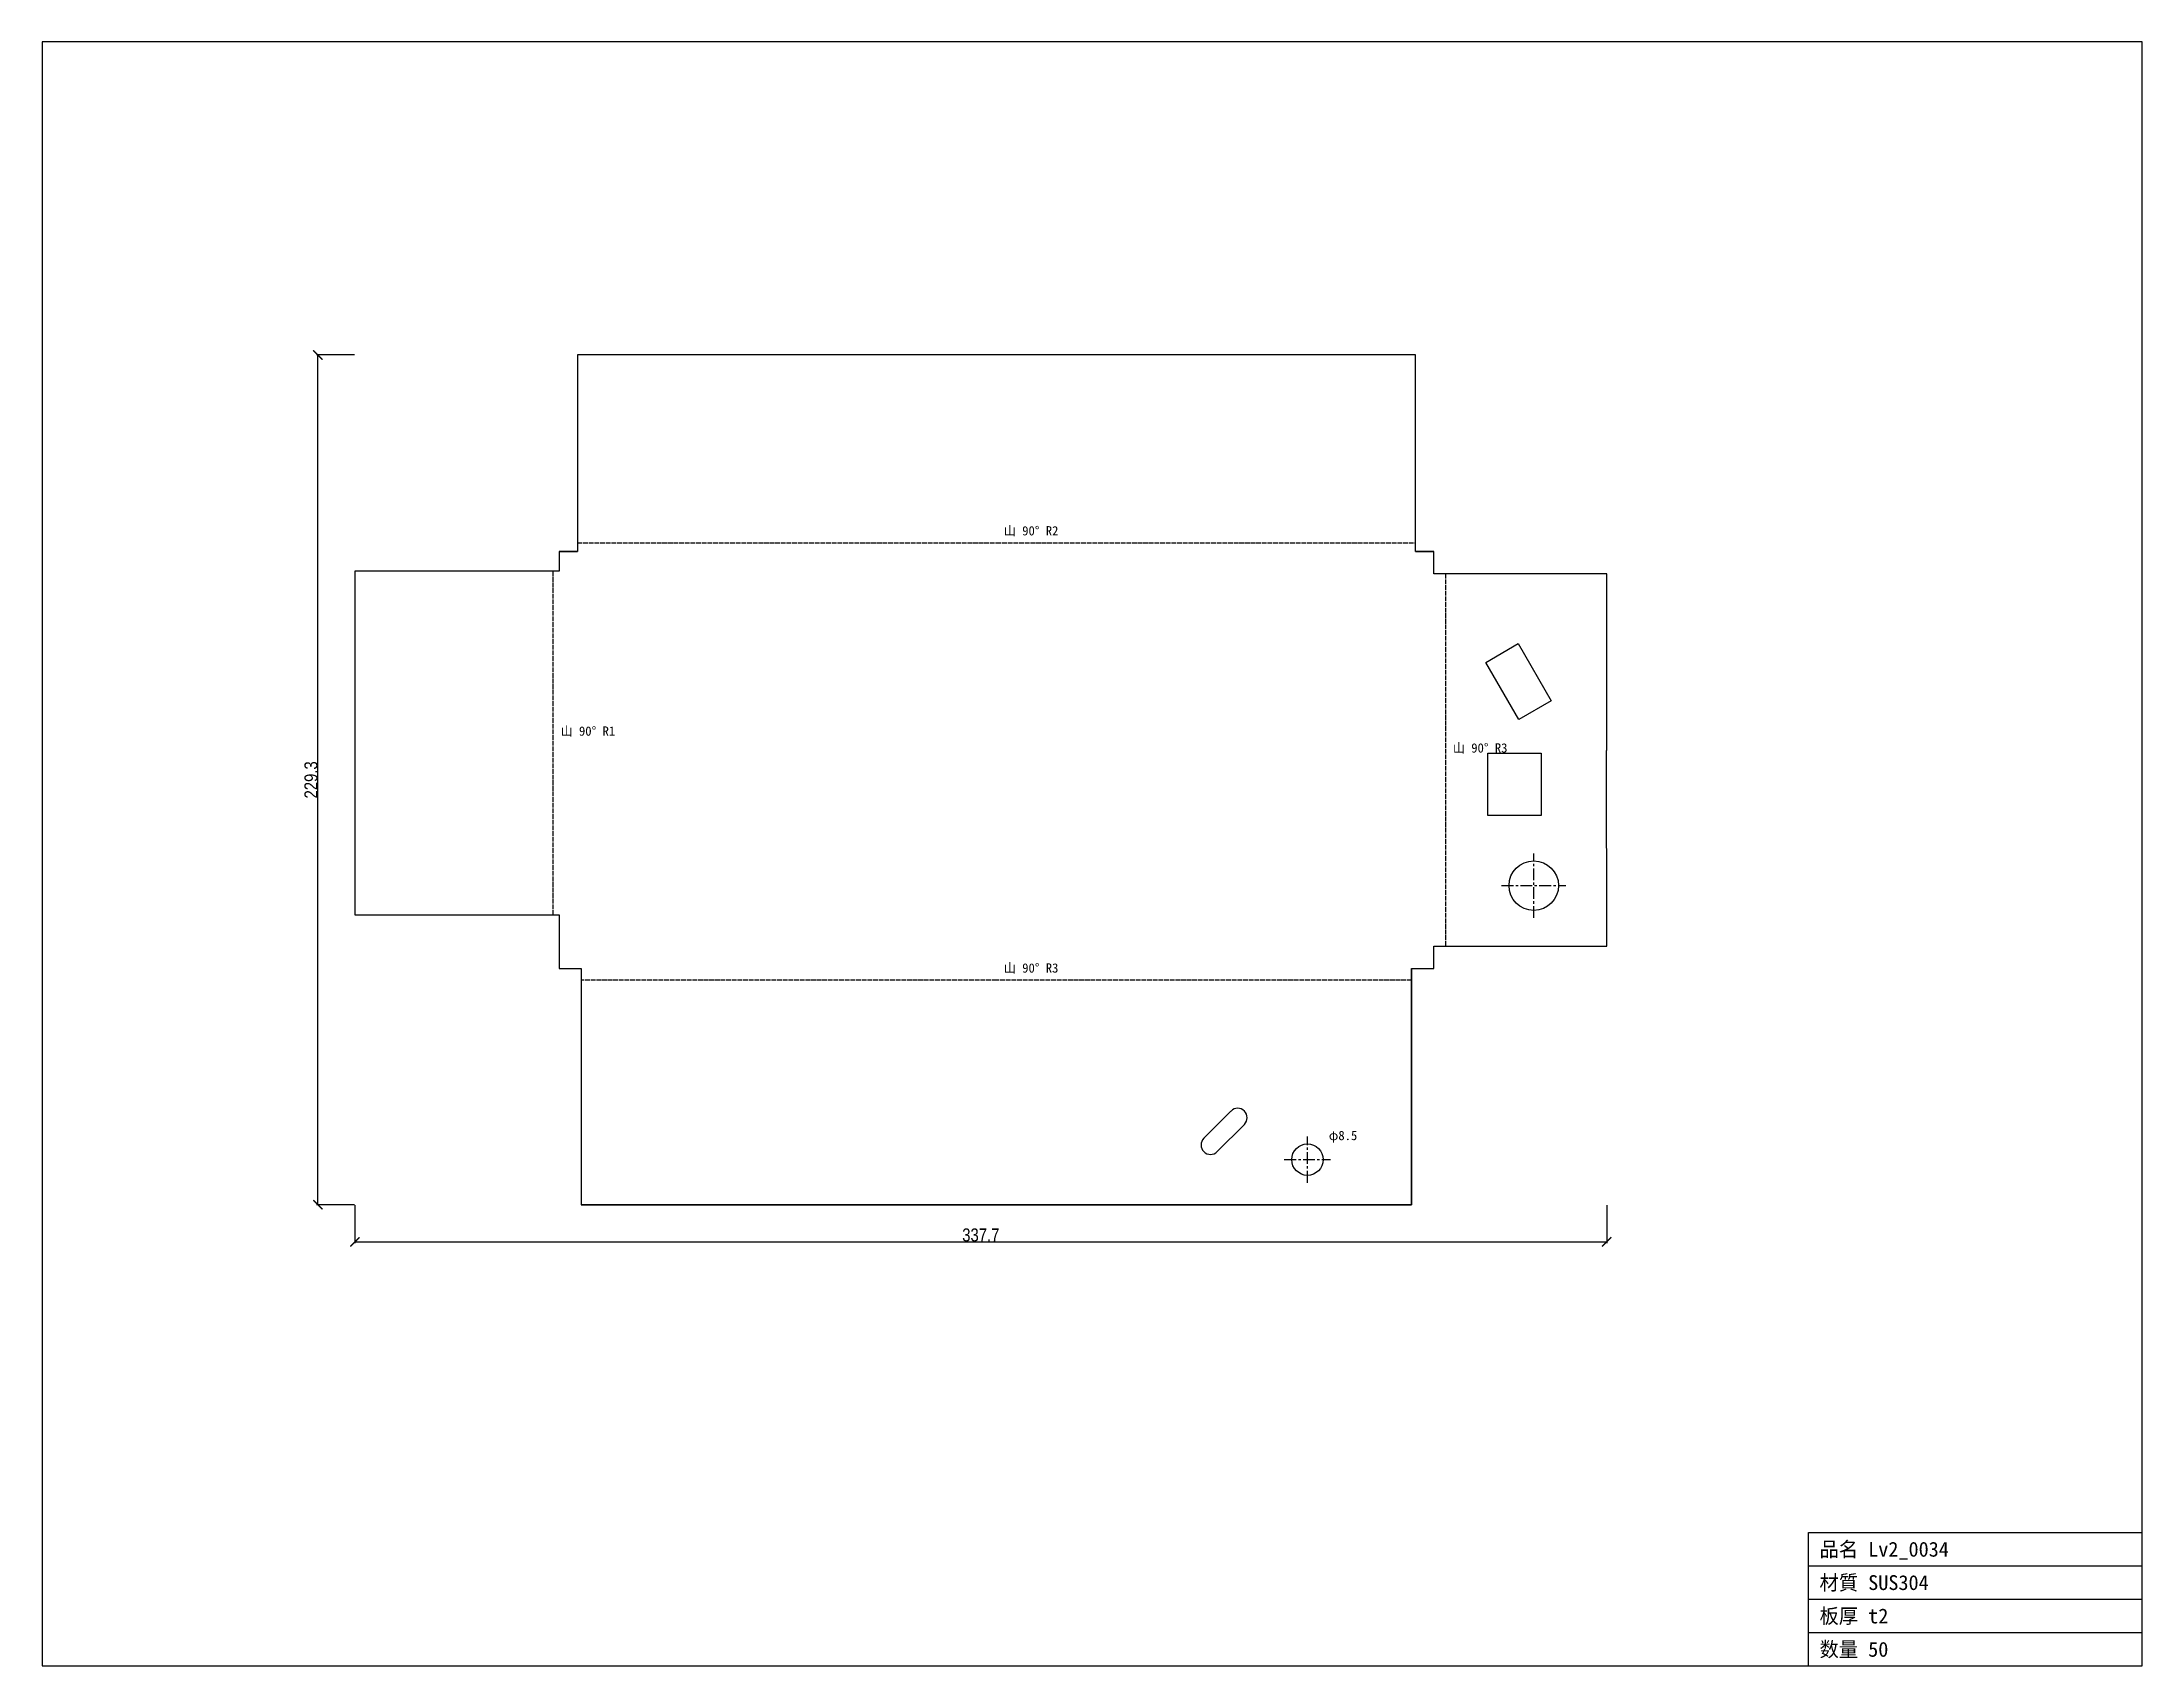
# Model space of a CAD drawing. Header units: millimetres. Extents: x -140 to 427, y -188 to 250.
import ezdxf

# ---------------------------------------------------------------- set-up
doc = ezdxf.new("R2010")
doc.units = ezdxf.units.MM
doc.linetypes.add('CENTER', pattern=[5.08, 3.175, -0.635, 0.635, -0.635])
doc.linetypes.add('DASHED', pattern=[1.524, 1.27, -0.254])
for name, color, linetype in [('10', 7, 'Continuous'), ('16', 7, 'Continuous'), ('18', 7, 'Continuous'), ('4', 7, 'Continuous'), ('6', 7, 'Continuous'), ('7', 7, 'Continuous')]:
    doc.layers.add(name, color=color, linetype=linetype)
doc.styles.add('OpenSansCondensed-Light', font='OpenSansCondensed-Light.ttf')
doc.dimstyles.new('EZDXF', dxfattribs={"dimtxt": 0.25, "dimasz": 0.175, "dimexe": 0.375, "dimexo": 0.125, "dimgap": 0.1, "dimtad": 1, "dimlfac": 100, "dimzin": 12, "dimdsep": 46, "dimtxsty": 'OpenSansCondensed-Light', "dimblk": 'ARCHTICK', "dimcen": 2.5, "dimazin": 3, "dimtfac": 0.5, "dimtmove": 2, "dimatfit": 3})

# ---------------------------------------------------------------- blocks, each defined once
blk = doc.blocks.new('HOLE_D8_50')
blk.add_circle((0, 0), 4.25)
blk = doc.blocks.new('_ARCHTICK')
at = {"color": 0, "linetype": 'BYBLOCK', "const_width": 0.15}
blk.add_lwpolyline([(-0.5, -0.5), (0.5, 0.5)], dxfattribs=at)

msp = doc.modelspace()

# ---------------------------------------------------------------- linework, layer by layer
at = {"layer": '10', "color": 7, "linetype": 'CONTINUOUS'}
for p, q in [((231.03, 165.52), (5, 165.52)), ((5, 165.52), (5, 112.47)), ((231.03, 112.47), (231.03, 165.52)), ((5, 112.47), (0, 112.47)), ((0, 112.47), (5, 112.47)), ((0, 112.47), (0, 107.13)), ((236.03, 112.47), (231.03, 112.47)), ((231.03, 112.47), (236.03, 112.47)), ((236.03, 106.47), (236.03, 112.46)), ((-37.13, 107.13), (-55.07, 107.13)), ((-55.07, 107.13), (-55.07, 14.42)), ((-21.04, 107.13), (-37.13, 107.13)), ((-11.03, 107.13), (-21.05, 107.13)), ((0, 107.13), (-11.03, 107.13)), ((265.73, 106.47), (236.03, 106.47)), ((267.3, 106.47), (265.73, 106.47)), ((282.66, 106.47), (267.3, 106.47)), ((282.66, 58.81), (282.66, 106.47)), ((250.63, 58.07), (264.97, 58.07)), ((250.63, 53.04), (250.63, 58.07)), ((264.97, 58.07), (264.97, 41.22)), ((282.66, 6), (282.65, 58.81)), ((250.63, 49.8), (250.63, 53.04)), ((250.63, 41.22), (250.63, 49.8)), ((264.97, 41.22), (250.63, 41.22)), ((-55.07, 14.42), (0, 14.42)), ((0, 14.42), (0, 0)), ((236.03, 0), (236.03, 6)), ((236.03, 6), (282.66, 6)), ((0, 0), (6, 0)), ((6, 0), (6, -63.79)), ((230.03, -63.79), (230.03, 0)), ((230.03, 0), (230.03, -63.79)), ((230.03, 0), (236.03, 0)), ((173.96, -45.83), (181.29, -38.5)), ((184.9, -42.11), (177.57, -49.44)), ((6, -63.79), (230.03, -63.79)), ((230.03, -63.79), (6, -63.79))]:
    msp.add_line(p, q, dxfattribs=at)
msp.add_lwpolyline([(250.01, 82.55), (258.79, 87.62), (267.69, 72.21), (258.91, 67.14)], close=True, dxfattribs=at)
msp.add_circle((262.99, 22.33), 6.68, dxfattribs=at)
for centre, start, end in [((183.1, -40.3), -45, 135), ((175.76, -47.64), 135, -45)]:
    msp.add_arc(centre, 2.55, start, end, dxfattribs=at)
at = {"layer": '16', "color": 1, "linetype": 'CENTER'}
for p, q in [((262.99, 13.65), (262.99, 31.01)), ((254.31, 22.33), (271.67, 22.33)), ((201.93, -57.84), (201.93, -45.34)), ((195.68, -51.59), (208.18, -51.59))]:
    msp.add_line(p, q, dxfattribs=at)
at = {"layer": '18', "color": 7, "linetype": 'CONTINUOUS'}
for p, q in [((427.09, 249.95), (-139.5, 249.95)), ((-139.5, 249.95), (-139.5, -188.22)), ((427.09, -188.22), (427.09, 249.95)), ((337.09, -188.22), (337.09, -152.22)), ((337.09, -152.22), (427.09, -152.22)), ((337.09, -161.22), (427.09, -161.22)), ((337.09, -170.22), (427.09, -170.22)), ((337.09, -179.22), (427.09, -179.22)), ((-139.5, -188.22), (427.09, -188.22))]:
    msp.add_line(p, q, dxfattribs=at)
at = {"layer": '6', "color": 4, "linetype": 'DASHED'}
for p, q in [((5, 114.82), (118.01, 114.82)), ((118.01, 114.82), (231.03, 114.82)), ((-1.57, 14.42), (-1.57, 107.13)), ((239.17, 106.47), (239.17, 6)), ((118.01, -3.14), (6, -3.14)), ((230.03, -3.14), (118.01, -3.14))]:
    msp.add_line(p, q, dxfattribs=at)

# ---------------------------------------------------------------- block references
at = {"layer": '10', "color": 7, "linetype": 'CONTINUOUS'}
msp.add_blockref('HOLE_D8_50', (201.93, -51.59), dxfattribs=at)

# ---------------------------------------------------------------- texts
at = {"layer": '4', "color": 2}
for s, height, p in [('山 90° R2', 2.5, (120.01, 116.82)), ('山 90° R1', 2.5, (0.43, 62.78)), ('山 90° R3', 2.5, (241.17, 58.23)), ('山 90° R3', 2.5, (120.01, -1.14)), ('φ8.5', 2.5, (207.68, -46.34)), ('品名 Lv2_0034', 4, (340.09, -158.72)), ('材質 SUS304', 4, (340.09, -167.72)), ('板厚 t2', 4, (340.09, -176.72)), ('数量 50', 4, (340.09, -185.72))]:
    msp.add_text(s, height=height, dxfattribs=at).set_placement(p)

# ---------------------------------------------------------------- dimensions: what is measured, and where the dimension line sits
at = {"layer": '7', "color": 8}
msp.add_linear_dim(base=(-65.07, -63.79), p1=(-55.07, -63.79), p2=(-55.07, 165.52), angle=90, dimstyle='EZDXF', override={"dimtxt": 3.5, "dimasz": 2.5, "dimdec": 1, "dimlfac": 1}, dxfattribs=at).render()
msp.add_linear_dim(base=(-55.07, -73.79), p1=(-55.07, -63.79), p2=(282.66, -63.79), dimstyle='EZDXF', override={"dimtxt": 3.5, "dimasz": 2.5, "dimdec": 1, "dimlfac": 1}, dxfattribs=at).render()

doc.saveas('drawing.dxf')
